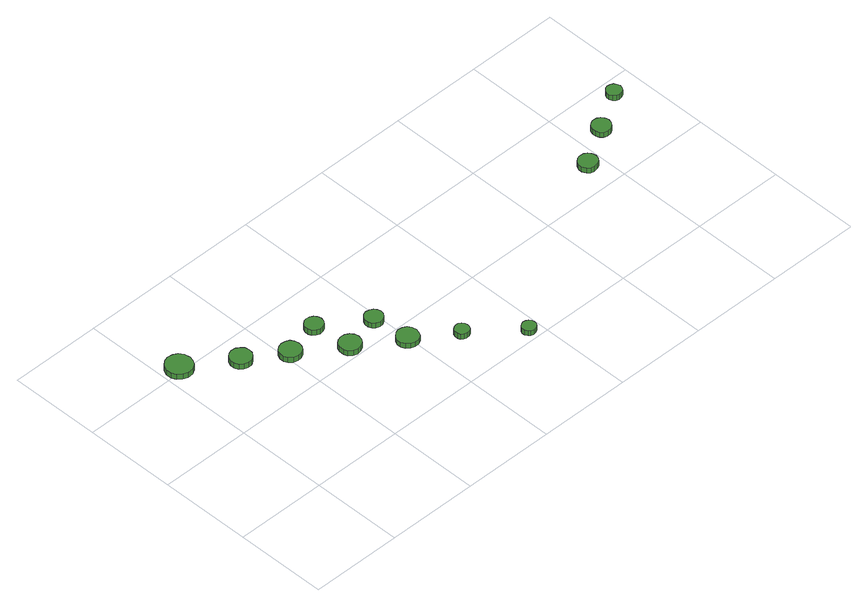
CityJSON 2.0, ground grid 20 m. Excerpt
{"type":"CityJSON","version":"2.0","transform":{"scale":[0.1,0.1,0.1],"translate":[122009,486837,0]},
"CityObjects":{
"tree1":{"type":"SolitaryVegetationObject","attributes":{"function":"something"},"geometry":[{"type":"MultiSurface","lod":"1","boundaries":[[[0,1,2,3,4,5,6,7,8,9,10,11,12,13,14]],[[15,16,17,18,19,20,21,22,23,24,25,26,27,28,29]],[[0,29,28,1]],[[1,28,27,2]],[[2,27,26,3]],[[3,26,25,4]],[[4,25,24,5]],[[5,24,23,6]],[[6,23,22,7]],[[7,22,21,8]],[[8,21,20,9]],[[9,20,19,10]],[[10,19,18,11]],[[11,18,17,12]],[[12,17,16,13]],[[13,16,15,14]],[[14,15,29,0]]]}]},
"tree2":{"type":"SolitaryVegetationObject","attributes":{"function":"something"},"geometry":[{"type":"MultiSurface","lod":"1","boundaries":[[[30,31,32,33,34,35,36,37,38,39,40,41,42,43,44]],[[45,46,47,48,49,50,51,52,53,54,55,56,57,58,59]],[[30,59,58,31]],[[31,58,57,32]],[[32,57,56,33]],[[33,56,55,34]],[[34,55,54,35]],[[35,54,53,36]],[[36,53,52,37]],[[37,52,51,38]],[[38,51,50,39]],[[39,50,49,40]],[[40,49,48,41]],[[41,48,47,42]],[[42,47,46,43]],[[43,46,45,44]],[[44,45,59,30]]]}]},
"tree3":{"type":"SolitaryVegetationObject","attributes":{"function":"something"},"geometry":[{"type":"MultiSurface","lod":"1","boundaries":[[[60,61,62,63,64,65,66,67,68,69,70,71,72,73,74]],[[75,76,77,78,79,80,81,82,83,84,85,86,87,88,89]],[[60,89,88,61]],[[61,88,87,62]],[[62,87,86,63]],[[63,86,85,64]],[[64,85,84,65]],[[65,84,83,66]],[[66,83,82,67]],[[67,82,81,68]],[[68,81,80,69]],[[69,80,79,70]],[[70,79,78,71]],[[71,78,77,72]],[[72,77,76,73]],[[73,76,75,74]],[[74,75,89,60]]]}]},
"tree4":{"type":"SolitaryVegetationObject","attributes":{"function":"something"},"geometry":[{"type":"MultiSurface","lod":"1","boundaries":[[[90,91,92,93,94,95,96,97,98,99,100,101,102,103,104]],[[105,106,107,108,109,110,111,112,113,114,115,116,117,118,119]],[[90,119,118,91]],[[91,118,117,92]],[[92,117,116,93]],[[93,116,115,94]],[[94,115,114,95]],[[95,114,113,96]],[[96,113,112,97]],[[97,112,111,98]],[[98,111,110,99]],[[99,110,109,100]],[[100,109,108,101]],[[101,108,107,102]],[[102,107,106,103]],[[103,106,105,104]],[[104,105,119,90]]]}]},
"tree5":{"type":"SolitaryVegetationObject","attributes":{"function":"something"},"geometry":[{"type":"MultiSurface","lod":"1","boundaries":[[[120,121,122,123,124,125,126,127,128,129,130,131,132,133,134]],[[135,136,137,138,139,140,141,142,143,144,145,146,147,148,149]],[[120,149,148,121]],[[121,148,147,122]],[[122,147,146,123]],[[123,146,145,124]],[[124,145,144,125]],[[125,144,143,126]],[[126,143,142,127]],[[127,142,141,128]],[[128,141,140,129]],[[129,140,139,130]],[[130,139,138,131]],[[131,138,137,132]],[[132,137,136,133]],[[133,136,135,134]],[[134,135,149,120]]]}]},
"tree6":{"type":"SolitaryVegetationObject","attributes":{"function":"something"},"geometry":[{"type":"MultiSurface","lod":"1","boundaries":[[[150,151,152,153,154,155,156,157,158,159,160,161,162,163,164]],[[165,166,167,168,169,170,171,172,173,174,175,176,177,178,179]],[[150,179,178,151]],[[151,178,177,152]],[[152,177,176,153]],[[153,176,175,154]],[[154,175,174,155]],[[155,174,173,156]],[[156,173,172,157]],[[157,172,171,158]],[[158,171,170,159]],[[159,170,169,160]],[[160,169,168,161]],[[161,168,167,162]],[[162,167,166,163]],[[163,166,165,164]],[[164,165,179,150]]]}]},
"tree7":{"type":"SolitaryVegetationObject","attributes":{"function":"something"},"geometry":[{"type":"MultiSurface","lod":"1","boundaries":[[[180,181,182,183,184,185,186,187,188,189,190,191,192,193,194]],[[195,196,197,198,199,200,201,202,203,204,205,206,207,208,209]],[[180,209,208,181]],[[181,208,207,182]],[[182,207,206,183]],[[183,206,205,184]],[[184,205,204,185]],[[185,204,203,186]],[[186,203,202,187]],[[187,202,201,188]],[[188,201,200,189]],[[189,200,199,190]],[[190,199,198,191]],[[191,198,197,192]],[[192,197,196,193]],[[193,196,195,194]],[[194,195,209,180]]]}]},
"tree8":{"type":"SolitaryVegetationObject","attributes":{"function":"something"},"geometry":[{"type":"MultiSurface","lod":"1","boundaries":[[[210,211,212,213,214,215,216,217,218,219,220,221,222,223,224]],[[225,226,227,228,229,230,231,232,233,234,235,236,237,238,239]],[[210,239,238,211]],[[211,238,237,212]],[[212,237,236,213]],[[213,236,235,214]],[[214,235,234,215]],[[215,234,233,216]],[[216,233,232,217]],[[217,232,231,218]],[[218,231,230,219]],[[219,230,229,220]],[[220,229,228,221]],[[221,228,227,222]],[[222,227,226,223]],[[223,226,225,224]],[[224,225,239,210]]]}]},
"tree9":{"type":"SolitaryVegetationObject","attributes":{"function":"something"},"geometry":[{"type":"MultiSurface","lod":"1","boundaries":[[[240,241,242,243,244,245,246,247,248,249,250,251,252,253,254]],[[255,256,257,258,259,260,261,262,263,264,265,266,267,268,269]],[[240,269,268,241]],[[241,268,267,242]],[[242,267,266,243]],[[243,266,265,244]],[[244,265,264,245]],[[245,264,263,246]],[[246,263,262,247]],[[247,262,261,248]],[[248,261,260,249]],[[249,260,259,250]],[[250,259,258,251]],[[251,258,257,252]],[[252,257,256,253]],[[253,256,255,254]],[[254,255,269,240]]]}]},
"tree10":{"type":"SolitaryVegetationObject","attributes":{"function":"something"},"geometry":[{"type":"MultiSurface","lod":"1","boundaries":[[[270,271,272,273,274,275,276,277,278,279,280,281,282,283,284]],[[285,286,287,288,289,290,291,292,293,294,295,296,297,298,299]],[[270,299,298,271]],[[271,298,297,272]],[[272,297,296,273]],[[273,296,295,274]],[[274,295,294,275]],[[275,294,293,276]],[[276,293,292,277]],[[277,292,291,278]],[[278,291,290,279]],[[279,290,289,280]],[[280,289,288,281]],[[281,288,287,282]],[[282,287,286,283]],[[283,286,285,284]],[[284,285,299,270]]]}]},
"tree11":{"type":"SolitaryVegetationObject","attributes":{"function":"something"},"geometry":[{"type":"MultiSurface","lod":"1","boundaries":[[[300,301,302,303,304,305,306,307,308,309,310,311,312,313,314]],[[315,316,317,318,319,320,321,322,323,324,325,326,327,328,329]],[[300,329,328,301]],[[301,328,327,302]],[[302,327,326,303]],[[303,326,325,304]],[[304,325,324,305]],[[305,324,323,306]],[[306,323,322,307]],[[307,322,321,308]],[[308,321,320,309]],[[309,320,319,310]],[[310,319,318,311]],[[311,318,317,312]],[[312,317,316,313]],[[313,316,315,314]],[[314,315,329,300]]]}]},
"tree12":{"type":"SolitaryVegetationObject","attributes":{"function":"something"},"geometry":[{"type":"MultiSurface","lod":"1","boundaries":[[[330,331,332,333,334,335,336,337,338,339,340,341,342,343,344]],[[345,346,347,348,349,350,351,352,353,354,355,356,357,358,359]],[[330,359,358,331]],[[331,358,357,332]],[[332,357,356,333]],[[333,356,355,334]],[[334,355,354,335]],[[335,354,353,336]],[[336,353,352,337]],[[337,352,351,338]],[[338,351,350,339]],[[339,350,349,340]],[[340,349,348,341]],[[341,348,347,342]],[[342,347,346,343]],[[343,346,345,344]],[[344,345,359,330]]]}]}
},
"vertices":[
[64,409,22],[62,421,22],[55,431,22],[45,436,22],[33,438,22],[22,434,22],[13,426,22],[8,415,22],[8,403,22],[13,393,22],[22,385,22],[33,381,22],[45,382,22],[55,388,22],[62,398,22],[62,398,9],[55,388,9],[45,382,9],[33,381,9],[22,385,9],[13,393,9],[8,403,9],[8,415,9],[13,426,9],[22,434,9],[33,438,9],[45,436,9],[55,431,9],[62,421,9],[64,409,9],
[157,344,22],[155,354,22],[149,361,22],[141,366,22],[131,367,22],[122,364,22],[115,358,22],[111,349,22],[111,339,22],[115,330,22],[122,324,22],[131,321,22],[141,322,22],[149,327,22],[155,335,22],[155,335,9],[149,327,9],[141,322,9],[131,321,9],[122,324,9],[115,330,9],[111,339,9],[111,349,9],[115,358,9],[122,364,9],[131,367,9],[141,366,9],[149,361,9],[155,354,9],[157,344,9],
[235,291,23],[233,301,23],[228,309,23],[219,313,23],[210,314,23],[200,311,23],[193,305,23],[189,296,23],[189,286,23],[193,278,23],[200,271,23],[210,268,23],[219,269,23],[228,274,23],[233,282,23],[233,282,10],[228,274,10],[219,269,10],[210,268,10],[200,271,10],[193,278,10],[189,286,10],[189,296,10],[193,305,10],[200,311,10],[210,314,10],[219,313,10],[228,309,10],[233,301,10],[235,291,10],
[328,226,23],[326,236,23],[320,243,23],[312,248,23],[302,249,23],[293,246,23],[285,240,23],[282,231,23],[282,221,23],[285,212,23],[293,206,23],[302,203,23],[312,204,23],[320,209,23],[326,217,23],[326,217,10],[320,209,10],[312,204,10],[302,203,10],[293,206,10],[285,212,10],[282,221,10],[282,231,10],[285,240,10],[293,246,10],[302,249,10],[312,248,10],[320,243,10],[326,236,10],[328,226,10],
[313,311,22],[311,319,22],[306,325,22],[299,329,22],[291,330,22],[284,328,22],[277,322,22],[274,315,22],[274,307,22],[277,299,22],[284,294,22],[291,291,22],[299,292,22],[306,296,22],[311,303,22],[311,303,9],[306,296,9],[299,292,9],[291,291,9],[284,294,9],[277,299,9],[274,307,9],[274,315,9],[277,322,9],[284,328,9],[291,330,9],[299,329,9],[306,325,9],[311,319,9],[313,311,9],
[418,164,22],[416,174,22],[411,182,22],[402,187,22],[393,188,22],[384,185,22],[376,178,22],[372,169,22],[372,160,22],[376,151,22],[384,144,22],[393,141,22],[402,142,22],[411,147,22],[416,155,22],[416,155,10],[411,147,10],[402,142,10],[393,141,10],[384,144,10],[376,151,10],[372,160,10],[372,169,10],[376,178,10],[384,185,10],[393,188,10],[402,187,10],[411,182,10],[416,174,10],[418,164,10],
[406,246,22],[404,254,22],[399,260,22],[392,264,22],[384,265,22],[376,263,22],[370,257,22],[367,250,22],[367,242,22],[370,234,22],[376,229,22],[384,226,22],[392,227,22],[399,231,22],[404,238,22],[404,238,10],[399,231,10],[392,227,10],[384,226,10],[376,229,10],[370,234,10],[367,242,10],[367,250,10],[370,257,10],[376,263,10],[384,265,10],[392,264,10],[399,260,10],[404,254,10],[406,246,10],
[495,106,22],[494,112,22],[490,117,22],[485,121,22],[478,121,22],[472,119,22],[467,115,22],[465,109,22],[465,103,22],[467,97,22],[472,93,22],[478,91,22],[485,91,22],[490,94,22],[494,100,22],[494,100,9],[490,94,9],[485,91,9],[478,91,9],[472,93,9],[467,97,9],[465,103,9],[465,109,9],[467,115,9],[472,119,9],[478,121,9],[485,121,9],[490,117,9],[494,112,9],[495,106,9],
[589,23,23],[588,29,23],[584,34,23],[579,37,23],[572,38,23],[567,36,23],[562,32,23],[559,26,23],[559,20,23],[562,14,23],[567,10,23],[572,8,23],[579,9,23],[584,12,23],[588,17,23],[588,17,11],[584,12,11],[579,9,11],[572,8,11],[567,10,11],[562,14,11],[559,20,11],[559,26,11],[562,32,11],[567,36,11],[572,38,11],[579,37,11],[584,34,11],[588,29,11],[589,23,11],
[988,264,23],[986,272,23],[981,279,23],[974,283,23],[965,284,23],[957,282,23],[951,276,23],[947,268,23],[947,260,23],[951,252,23],[957,246,23],[965,244,23],[974,245,23],[981,249,23],[986,256,23],[986,256,10],[981,249,10],[974,245,10],[965,244,10],[957,246,10],[951,252,10],[947,260,10],[947,268,10],[951,276,10],[957,282,10],[965,284,10],[974,283,10],[981,279,10],[986,272,10],[988,264,10],
[1074,316,22],[1072,324,22],[1067,331,22],[1060,335,22],[1051,336,22],[1043,333,22],[1037,328,22],[1034,320,22],[1034,312,22],[1037,304,22],[1043,298,22],[1051,296,22],[1060,296,22],[1067,301,22],[1072,308,22],[1072,308,9],[1067,301,9],[1060,296,9],[1051,296,9],[1043,298,9],[1037,304,9],[1034,312,9],[1034,320,9],[1037,328,9],[1043,333,9],[1051,336,9],[1060,335,9],[1067,331,9],[1072,324,9],[1074,316,9],
[1155,367,21],[1153,374,21],[1149,380,21],[1143,383,21],[1136,384,21],[1130,382,21],[1125,377,21],[1122,371,21],[1122,364,21],[1125,358,21],[1130,353,21],[1136,351,21],[1143,352,21],[1149,355,21],[1153,361,21],[1153,361,9],[1149,355,9],[1143,352,9],[1136,351,9],[1130,353,9],[1125,358,9],[1122,364,9],[1122,371,9],[1125,377,9],[1130,382,9],[1136,384,9],[1143,383,9],[1149,380,9],[1153,374,9],[1155,367,9]
]}
